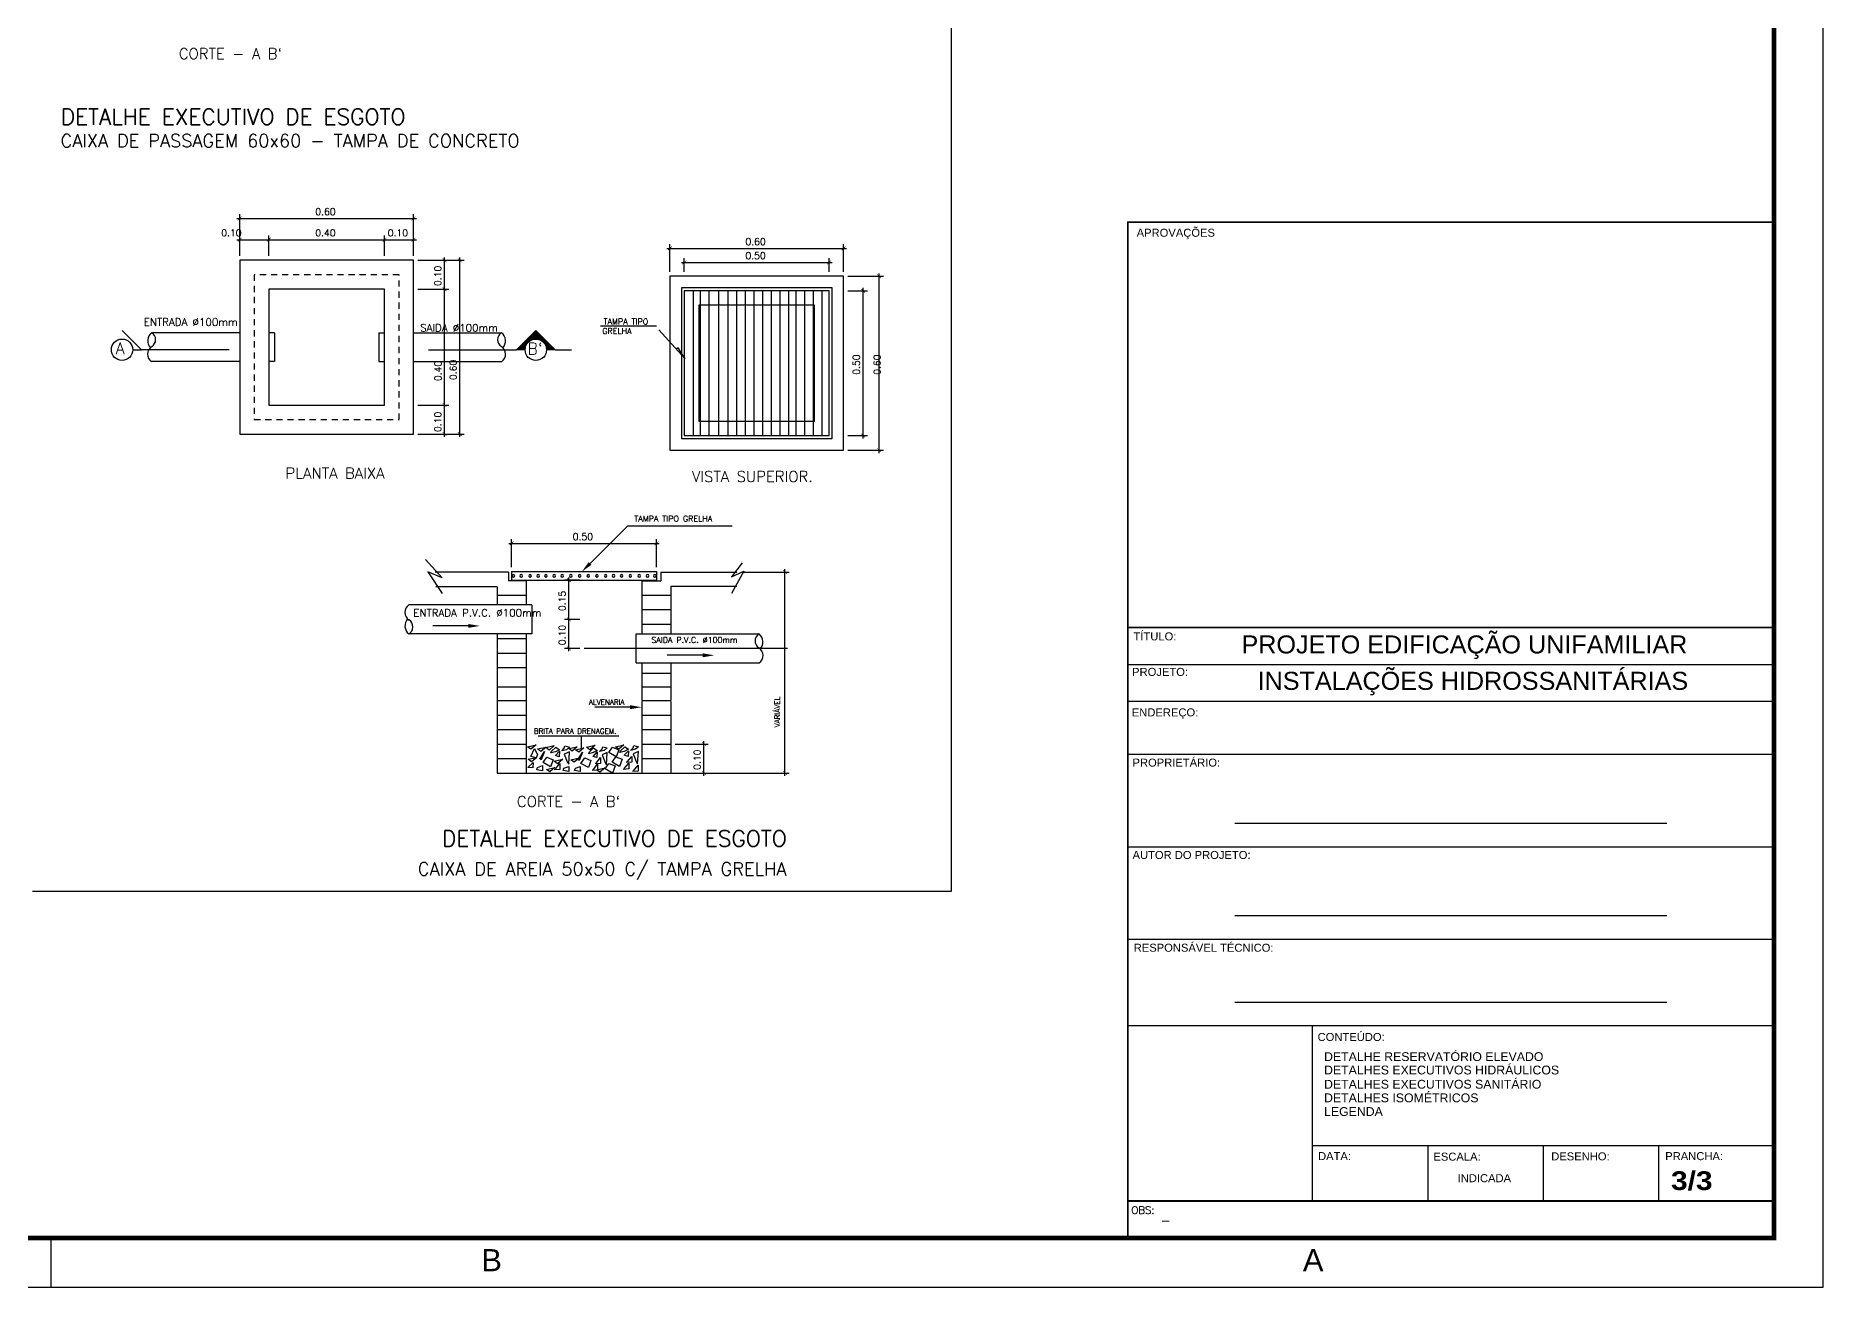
# Model space of a CAD drawing. Header units: millimetres. Extents: x 2993 to 6523, y 1057 to 2221.
# Drawn here: x 3041.11 to 3077.42, y 1057.16 to 1082.57 of the extents above; entities that cross this region are included whole.
import ezdxf
from ezdxf.enums import TextEntityAlignment as Align

# ---------------------------------------------------------------- set-up
doc = ezdxf.new("R2010")
doc.units = ezdxf.units.MM
doc.linetypes.add('CENTER2', pattern=[28.575, 19.05, -3.175, 3.175, -3.175])
doc.linetypes.add('HIDDEN', pattern=[0.375, 0.25, -0.125])
for name, color, linetype in [('A-LAYOUT', 7, 'Continuous'), ('A-PEN-R', 1, 'Continuous'), ('DETALLHES_CAIXAS', 6, 'Continuous'), ('E-TXT-Y', 2, 'Continuous'), ('MOLHO', 9, 'Continuous'), ("PRANCHA - PROJETU'S", 7, 'Continuous'), ('TEXTO', 3, 'Continuous'), ('TXT_1', 2, 'Continuous'), ('TXT_2', 6, 'Continuous')]:
    doc.layers.add(name, color=color, linetype=linetype)
doc.styles.add('ADITIVOCAD', font='ROMANS.shx')
doc.styles.add('ARIAL', font='arial.ttf', dxfattribs={"height": 2})
doc.styles.add('ARIALB', font='')
doc.styles.add('ROMANS', font='romans')
doc.styles.get('ARIALB').set_extended_font_data('Arial Black')

# ---------------------------------------------------------------- blocks, each defined once
blk = doc.blocks.new('ADFSGASDFG')
at = {"layer": "PRANCHA - PROJETU'S", "color": 1}
for p, q in [((360.678, 47.946), (360.678, 107.346)), ((276.578, 47.946), (360.678, 47.946))]:
    blk.add_line(p, q, dxfattribs=at)
at = {"layer": "PRANCHA - PROJETU'S", "color": 4, "const_width": 0.1}
blk.add_lwpolyline([(279.078, 106.346), (359.678, 106.346), (359.678, 48.946), (279.078, 48.946)], close=True, dxfattribs=at)
blk = doc.blocks.new('*X132')
at = {"color": 0}
for p, q in [((101.59, 65.457), (101.923, 65.79)), ((101.608, 65.457), (101.932, 65.781)), ((101.626, 65.457), (101.941, 65.772)), ((101.643, 65.457), (101.95, 65.763)), ((101.661, 65.457), (101.958, 65.755)), ((101.847, 65.626), (101.967, 65.746)), ((101.993, 65.627), (101.875, 65.745)), ((102.035, 65.602), (101.884, 65.754)), ((102.198, 65.457), (101.893, 65.762)), ((102.216, 65.457), (101.901, 65.771)), ((102.233, 65.457), (101.91, 65.78)), ((102.251, 65.457), (101.919, 65.789)), ((101.597, 65.457), (101.592, 65.462)), ((101.615, 65.457), (101.601, 65.471)), ((101.632, 65.457), (101.61, 65.48)), ((101.65, 65.457), (101.619, 65.488)), ((101.668, 65.457), (101.627, 65.497)), ((101.685, 65.457), (101.636, 65.506)), ((101.703, 65.457), (101.645, 65.515)), ((101.721, 65.457), (101.654, 65.524)), ((101.737, 65.458), (101.663, 65.533)), ((101.738, 65.475), (101.672, 65.541)), ((101.679, 65.457), (101.753, 65.531)), ((101.74, 65.49), (101.68, 65.55)), ((101.744, 65.505), (101.689, 65.559)), ((101.696, 65.457), (101.744, 65.504)), ((101.748, 65.518), (101.698, 65.568)), ((101.753, 65.531), (101.707, 65.577)), ((101.714, 65.457), (101.739, 65.482)), ((101.759, 65.543), (101.716, 65.586)), ((101.765, 65.554), (101.725, 65.594)), ((101.732, 65.457), (101.737, 65.463)), ((101.772, 65.565), (101.733, 65.603)), ((101.78, 65.575), (101.742, 65.612)), ((101.788, 65.584), (101.751, 65.621)), ((101.797, 65.593), (101.76, 65.63)), ((101.807, 65.601), (101.769, 65.639)), ((101.817, 65.609), (101.778, 65.648)), ((101.827, 65.615), (101.787, 65.656)), ((101.839, 65.622), (101.795, 65.665)), ((101.851, 65.627), (101.804, 65.674)), ((101.864, 65.632), (101.813, 65.683)), ((101.878, 65.636), (101.822, 65.692)), ((101.892, 65.639), (101.831, 65.701)), ((101.908, 65.641), (101.84, 65.709)), ((101.925, 65.641), (101.848, 65.718)), ((101.944, 65.64), (101.857, 65.727)), ((101.966, 65.636), (101.866, 65.736)), ((101.874, 65.635), (101.976, 65.737)), ((101.897, 65.64), (101.985, 65.728)), ((101.916, 65.641), (101.994, 65.719)), ((101.933, 65.641), (102.003, 65.71)), ((101.949, 65.639), (102.011, 65.702)), ((101.964, 65.636), (102.02, 65.693)), ((101.978, 65.633), (102.029, 65.684)), ((101.991, 65.628), (102.038, 65.675)), ((102.003, 65.622), (102.047, 65.666)), ((102.015, 65.616), (102.056, 65.657)), ((102.025, 65.609), (102.065, 65.649)), ((102.036, 65.602), (102.073, 65.64)), ((102.045, 65.594), (102.082, 65.631)), ((102.054, 65.585), (102.091, 65.622)), ((102.062, 65.576), (102.1, 65.613)), ((102.18, 65.457), (102.067, 65.571)), ((102.07, 65.566), (102.109, 65.604)), ((102.077, 65.555), (102.118, 65.595)), ((102.084, 65.544), (102.126, 65.587)), ((102.09, 65.532), (102.135, 65.578)), ((102.163, 65.457), (102.092, 65.528)), ((102.095, 65.52), (102.144, 65.569)), ((102.099, 65.506), (102.153, 65.56)), ((102.145, 65.457), (102.1, 65.502)), ((102.102, 65.492), (102.162, 65.551)), ((102.127, 65.457), (102.104, 65.48)), ((102.105, 65.477), (102.171, 65.542)), ((102.106, 65.46), (102.179, 65.534)), ((102.109, 65.457), (102.106, 65.461)), ((102.121, 65.457), (102.188, 65.525)), ((102.138, 65.457), (102.197, 65.516)), ((102.156, 65.457), (102.206, 65.507)), ((102.174, 65.457), (102.215, 65.498)), ((102.191, 65.457), (102.224, 65.489)), ((102.209, 65.457), (102.232, 65.481)), ((102.227, 65.457), (102.241, 65.472)), ((102.244, 65.457), (102.25, 65.463))]:
    blk.add_line(p, q, dxfattribs=at)

msp = doc.modelspace()

# ---------------------------------------------------------------- linework, layer by layer
at = {"layer": 'A-LAYOUT', "linetype": 'ByBlock'}
for p, q in [((3045.195, 1078.86), (3048.842, 1078.86)), ((3045.254, 1078.099), (3045.254, 1078.949)), ((3048.783, 1078.099), (3048.783, 1078.949)), ((3045.195, 1078.428), (3045.901, 1078.428)), ((3045.254, 1078.099), (3045.254, 1078.516)), ((3045.783, 1078.428), (3048.254, 1078.428)), ((3045.842, 1078.099), (3045.842, 1078.516)), ((3045.842, 1078.099), (3045.842, 1078.516)), ((3048.136, 1078.428), (3048.842, 1078.428)), ((3048.195, 1078.099), (3048.195, 1078.516)), ((3048.195, 1078.099), (3048.195, 1078.516)), ((3048.783, 1078.099), (3048.783, 1078.516)), ((3053.99, 1077.774), (3053.99, 1078.339)), ((3057.519, 1077.774), (3057.519, 1078.339)), ((3048.871, 1078.01), (3049.812, 1078.01)), ((3048.871, 1078.01), (3049.502, 1078.01)), ((3049.414, 1077.363), (3049.414, 1078.069)), ((3049.723, 1074.423), (3049.723, 1078.069)), ((3053.931, 1078.251), (3057.578, 1078.251)), ((3054.226, 1077.967), (3057.284, 1077.967)), ((3054.284, 1077.774), (3054.284, 1078.055)), ((3057.225, 1077.774), (3057.225, 1078.055)), ((3057.608, 1077.685), (3058.327, 1077.685)), ((3058.239, 1074.097), (3058.239, 1077.744)), ((3048.871, 1077.422), (3049.502, 1077.422)), ((3048.871, 1077.422), (3049.502, 1077.422)), ((3049.414, 1075.011), (3049.414, 1077.481)), ((3057.608, 1077.391), (3058.003, 1077.391)), ((3057.914, 1074.391), (3057.914, 1077.45)), ((3048.871, 1075.07), (3049.502, 1075.07)), ((3048.871, 1075.07), (3049.502, 1075.07)), ((3049.414, 1074.423), (3049.414, 1075.128)), ((3048.871, 1074.481), (3049.812, 1074.481)), ((3048.871, 1074.481), (3049.502, 1074.481)), ((3057.608, 1074.45), (3058.003, 1074.45)), ((3057.608, 1074.156), (3058.327, 1074.156)), ((3050.717, 1072.262), (3053.775, 1072.262)), ((3050.775, 1071.779), (3050.775, 1072.35)), ((3053.716, 1071.779), (3053.716, 1072.35)), ((3052.158, 1071.514), (3051.852, 1071.514)), ((3051.94, 1070.659), (3051.94, 1071.573)), ((3055.436, 1071.68), (3056.414, 1071.68)), ((3056.326, 1067.54), (3056.326, 1071.739)), ((3052.161, 1070.718), (3051.852, 1070.718)), ((3052.161, 1070.718), (3051.852, 1070.718)), ((3051.94, 1070.071), (3051.94, 1070.777)), ((3052.161, 1070.13), (3051.852, 1070.13)), ((3054.099, 1068.187), (3054.771, 1068.187)), ((3054.683, 1067.54), (3054.683, 1068.246)), ((3054.099, 1067.599), (3056.414, 1067.599)), ((3054.099, 1067.599), (3054.771, 1067.599))]:
    msp.add_line(p, q, dxfattribs=at)
at = {"layer": 'A-LAYOUT', "linetype": 'HIDDEN', "ltscale": 0.5}
for p, q in [((3048.489, 1077.716), (3045.548, 1077.716)), ((3045.548, 1077.716), (3045.548, 1074.775)), ((3048.489, 1074.775), (3048.489, 1077.716)), ((3045.548, 1074.775), (3048.489, 1074.775))]:
    msp.add_line(p, q, dxfattribs=at)
at = {"layer": 'A-LAYOUT'}
for p, q in [((3053.99, 1077.685), (3053.99, 1074.156)), ((3057.519, 1077.685), (3053.99, 1077.685)), ((3057.519, 1074.156), (3057.519, 1077.685)), ((3054.226, 1077.45), (3054.226, 1074.391)), ((3057.284, 1077.45), (3054.226, 1077.45)), ((3057.284, 1074.391), (3057.284, 1077.45)), ((3056.931, 1077.097), (3054.578, 1077.097)), ((3054.578, 1077.097), (3054.578, 1074.744)), ((3056.931, 1074.744), (3056.931, 1077.097)), ((3045.254, 1076.54), (3043.464, 1076.54)), ((3045.96, 1076.54), (3045.842, 1076.54)), ((3045.96, 1076.54), (3045.96, 1075.952)), ((3048.077, 1076.54), (3048.077, 1075.952)), ((3048.077, 1076.54), (3048.195, 1076.54)), ((3048.783, 1076.54), (3050.573, 1076.54)), ((3052.58, 1076.677), (3053.72, 1076.677)), ((3053.769, 1076.598), (3054.299, 1076.008)), ((3054.159, 1076.232), (3054.121, 1076.207)), ((3054.299, 1076.008), (3054.159, 1076.232)), ((3045.254, 1075.952), (3043.464, 1075.952)), ((3045.96, 1075.952), (3045.842, 1075.952)), ((3048.077, 1075.952), (3048.195, 1075.952)), ((3048.783, 1075.952), (3050.573, 1075.952)), ((3054.578, 1074.744), (3056.931, 1074.744)), ((3054.226, 1074.391), (3057.284, 1074.391)), ((3053.99, 1074.156), (3057.519, 1074.156)), ((3052.369, 1071.855), (3053.134, 1072.619)), ((3053.134, 1072.619), (3055.258, 1072.619)), ((3049.024, 1071.938), (3049.363, 1071.565)), ((3055.461, 1071.87), (3055.241, 1071.582)), ((3049.075, 1071.684), (3049.363, 1071.243)), ((3049.363, 1071.565), (3049.075, 1071.684)), ((3050.775, 1071.691), (3053.716, 1071.691)), ((3050.775, 1071.691), (3050.775, 1071.514)), ((3050.775, 1071.514), (3053.716, 1071.514)), ((3053.716, 1071.691), (3053.716, 1071.514)), ((3055.495, 1071.7), (3055.241, 1071.243)), ((3055.241, 1071.582), (3055.495, 1071.7)), ((3051.187, 1071.012), (3048.689, 1071.012)), ((3051.187, 1071.012), (3051.187, 1070.424)), ((3051.187, 1070.424), (3048.689, 1070.424)), ((3049.894, 1070.587), (3049.174, 1070.588)), ((3053.305, 1070.424), (3055.802, 1070.424)), ((3053.305, 1069.836), (3053.305, 1070.424)), ((3054.659, 1069.994), (3053.939, 1069.993)), ((3053.305, 1069.836), (3055.802, 1069.836)), ((3053.184, 1068.94), (3052.464, 1068.939)), ((3051.1, 1068.134), (3051.273, 1068.172)), ((3051.273, 1068.172), (3051.168, 1068.082)), ((3051.315, 1068.354), (3052.955, 1068.354)), ((3051.469, 1068.119), (3051.642, 1068.157)), ((3051.642, 1068.157), (3051.537, 1068.067)), ((3051.845, 1068.104), (3051.86, 1068.15)), ((3051.86, 1068.15), (3051.951, 1068.127)), ((3052.187, 1068.354), (3052.187, 1068.106)), ((3052.297, 1068.127), (3052.47, 1068.165)), ((3052.47, 1068.165), (3052.365, 1068.074)), ((3052.885, 1068.134), (3053.058, 1068.172)), ((3053.058, 1068.172), (3052.952, 1068.082)), ((3053.246, 1068.112), (3053.261, 1068.157)), ((3053.261, 1068.157), (3053.351, 1068.134)), ((3051.168, 1068.082), (3051.1, 1068.134)), ((3051.107, 1067.713), (3051.213, 1067.811)), ((3051.115, 1067.879), (3051.288, 1067.916)), ((3051.183, 1067.826), (3051.115, 1067.879)), ((3051.168, 1067.939), (3051.243, 1068.097)), ((3051.273, 1067.909), (3051.168, 1067.939)), ((3051.288, 1067.916), (3051.183, 1067.826)), ((3051.213, 1067.811), (3051.205, 1067.705)), ((3051.243, 1068.097), (3051.303, 1067.969)), ((3051.303, 1067.969), (3051.273, 1067.909)), ((3051.303, 1068.089), (3051.476, 1068.127)), ((3051.371, 1068.037), (3051.303, 1068.089)), ((3051.341, 1067.894), (3051.371, 1067.916)), ((3051.378, 1067.871), (3051.341, 1067.894)), ((3051.476, 1068.127), (3051.371, 1068.037)), ((3051.371, 1067.916), (3051.446, 1068.037)), ((3051.446, 1068.037), (3051.378, 1067.871)), ((3051.416, 1067.811), (3051.491, 1067.924)), ((3051.567, 1067.728), (3051.416, 1067.811)), ((3051.537, 1068.067), (3051.469, 1068.119)), ((3051.491, 1067.924), (3051.619, 1067.871)), ((3051.619, 1067.871), (3051.567, 1067.728)), ((3051.574, 1068.007), (3051.589, 1068.044)), ((3051.665, 1068.029), (3051.574, 1068.007)), ((3051.589, 1068.044), (3051.672, 1068.127)), ((3051.642, 1067.841), (3051.815, 1067.879)), ((3051.71, 1067.788), (3051.642, 1067.841)), ((3051.747, 1068.074), (3051.665, 1068.029)), ((3051.665, 1067.954), (3051.747, 1068.044)), ((3051.74, 1067.931), (3051.665, 1067.954)), ((3051.665, 1067.683), (3051.755, 1067.796)), ((3051.672, 1068.127), (3051.747, 1068.074)), ((3051.815, 1067.879), (3051.71, 1067.788)), ((3051.747, 1068.044), (3051.74, 1067.931)), ((3051.755, 1067.796), (3051.755, 1067.675)), ((3051.793, 1068.052), (3051.845, 1068.104)), ((3051.891, 1068.074), (3051.793, 1068.052)), ((3051.951, 1068.029), (3051.845, 1067.984)), ((3051.845, 1067.984), (3051.906, 1067.826)), ((3051.951, 1068.127), (3051.891, 1068.074)), ((3051.906, 1067.826), (3051.936, 1067.781)), ((3051.936, 1068.097), (3052.109, 1068.134)), ((3052.003, 1068.044), (3051.936, 1068.097)), ((3051.936, 1067.781), (3051.951, 1068.029)), ((3051.981, 1067.871), (3052.154, 1067.909)), ((3052.049, 1067.818), (3051.981, 1067.871)), ((3052.109, 1068.134), (3052.003, 1068.044)), ((3052.154, 1067.909), (3052.049, 1067.818)), ((3052.071, 1068.074), (3052.244, 1068.112)), ((3052.139, 1068.022), (3052.071, 1068.074)), ((3052.109, 1067.879), (3052.139, 1067.901)), ((3052.147, 1067.856), (3052.109, 1067.879)), ((3052.244, 1068.112), (3052.139, 1068.022)), ((3052.139, 1067.901), (3052.214, 1068.022)), ((3052.214, 1068.022), (3052.147, 1067.856)), ((3052.184, 1067.796), (3052.26, 1067.909)), ((3052.335, 1067.713), (3052.184, 1067.796)), ((3052.26, 1067.909), (3052.388, 1067.856)), ((3052.365, 1068.074), (3052.297, 1068.127)), ((3052.388, 1067.856), (3052.335, 1067.713)), ((3052.342, 1067.991), (3052.357, 1068.029)), ((3052.433, 1068.014), (3052.342, 1067.991)), ((3052.357, 1068.029), (3052.44, 1068.112)), ((3052.516, 1068.059), (3052.433, 1068.014)), ((3052.433, 1067.939), (3052.516, 1068.029)), ((3052.508, 1067.916), (3052.433, 1067.939)), ((3052.433, 1067.668), (3052.523, 1067.781)), ((3052.44, 1068.112), (3052.516, 1068.059)), ((3052.583, 1067.796), (3052.47, 1067.788)), ((3052.493, 1067.803), (3052.583, 1067.916)), ((3052.516, 1068.029), (3052.508, 1067.916)), ((3052.523, 1067.781), (3052.523, 1067.66)), ((3052.561, 1068.037), (3052.613, 1068.089)), ((3052.659, 1068.059), (3052.561, 1068.037)), ((3052.583, 1067.916), (3052.583, 1067.796)), ((3052.613, 1068.089), (3052.629, 1068.134)), ((3052.719, 1068.014), (3052.613, 1067.969)), ((3052.613, 1067.969), (3052.674, 1067.811)), ((3052.629, 1068.134), (3052.719, 1068.112)), ((3052.719, 1068.112), (3052.659, 1068.059)), ((3052.674, 1067.811), (3052.704, 1067.766)), ((3052.674, 1067.683), (3052.749, 1067.796)), ((3052.704, 1067.766), (3052.719, 1068.014)), ((3052.749, 1068.014), (3052.824, 1068.127)), ((3052.9, 1067.931), (3052.749, 1068.014)), ((3052.749, 1067.796), (3052.877, 1067.743)), ((3052.817, 1067.818), (3052.892, 1067.931)), ((3052.967, 1067.736), (3052.817, 1067.818)), ((3052.824, 1068.127), (3052.952, 1068.074)), ((3052.952, 1068.082), (3052.885, 1068.134)), ((3052.892, 1067.931), (3053.02, 1067.879)), ((3052.952, 1068.074), (3052.9, 1067.931)), ((3053.02, 1067.879), (3052.967, 1067.736)), ((3052.975, 1068.014), (3052.99, 1068.052)), ((3053.065, 1068.037), (3052.975, 1068.014)), ((3052.99, 1068.052), (3053.073, 1068.134)), ((3053.148, 1068.082), (3053.065, 1068.037)), ((3053.065, 1067.961), (3053.148, 1068.052)), ((3053.141, 1067.939), (3053.065, 1067.961)), ((3053.065, 1067.69), (3053.156, 1067.803)), ((3053.073, 1068.134), (3053.148, 1068.082)), ((3053.216, 1067.818), (3053.103, 1067.811)), ((3053.126, 1067.826), (3053.216, 1067.939)), ((3053.148, 1068.052), (3053.141, 1067.939)), ((3053.156, 1067.803), (3053.156, 1067.683)), ((3053.193, 1068.059), (3053.246, 1068.112)), ((3053.291, 1068.082), (3053.193, 1068.059)), ((3053.216, 1067.939), (3053.216, 1067.818)), ((3053.351, 1068.037), (3053.246, 1067.991)), ((3053.246, 1067.991), (3053.306, 1067.833)), ((3053.351, 1068.134), (3053.291, 1068.082)), ((3053.306, 1067.833), (3053.336, 1067.788)), ((3053.336, 1067.788), (3053.351, 1068.037)), ((3051.07, 1067.599), (3053.422, 1067.599)), ((3051.205, 1067.705), (3051.107, 1067.713)), ((3051.288, 1067.668), (3051.303, 1067.713)), ((3051.401, 1067.645), (3051.288, 1067.668)), ((3051.303, 1067.713), (3051.401, 1067.751)), ((3051.401, 1067.751), (3051.401, 1067.645)), ((3051.484, 1067.675), (3051.657, 1067.713)), ((3051.552, 1067.623), (3051.484, 1067.675)), ((3051.657, 1067.713), (3051.552, 1067.623)), ((3051.755, 1067.675), (3051.642, 1067.668)), ((3051.823, 1067.653), (3051.838, 1067.698)), ((3051.936, 1067.63), (3051.823, 1067.653)), ((3051.838, 1067.698), (3051.936, 1067.736)), ((3051.936, 1067.736), (3051.936, 1067.63)), ((3052.056, 1067.653), (3052.071, 1067.698)), ((3052.169, 1067.63), (3052.056, 1067.653)), ((3052.071, 1067.698), (3052.169, 1067.736)), ((3052.169, 1067.736), (3052.169, 1067.63)), ((3052.523, 1067.66), (3052.41, 1067.653)), ((3052.501, 1067.668), (3052.674, 1067.705)), ((3052.568, 1067.615), (3052.501, 1067.668)), ((3052.674, 1067.705), (3052.568, 1067.615)), ((3052.824, 1067.6), (3052.674, 1067.683)), ((3052.877, 1067.743), (3052.824, 1067.6)), ((3053.156, 1067.683), (3053.043, 1067.675)), ((3053.344, 1067.638), (3053.231, 1067.63)), ((3053.254, 1067.645), (3053.344, 1067.758)), ((3053.344, 1067.758), (3053.344, 1067.638))]:
    msp.add_line(p, q, dxfattribs=at)
at = {"layer": 'A-LAYOUT', "linetype": 'CENTER2'}
for p, q in [((3056.381, 1070.13), (3052.249, 1070.13)), ((3050.481, 1067.599), (3054.62, 1067.599))]:
    msp.add_line(p, q, dxfattribs=at)
at = {"layer": 'A-LAYOUT', "linetype": 'ByBlock', "const_width": 0.0115}
for points in [[(3045.292, 1078.899), (3045.216, 1078.822)], [(3048.745, 1078.822), (3048.821, 1078.899)], [(3045.292, 1078.466), (3045.216, 1078.389)], [(3045.804, 1078.389), (3045.88, 1078.466)], [(3045.88, 1078.466), (3045.804, 1078.389)], [(3048.233, 1078.466), (3048.157, 1078.389)], [(3048.157, 1078.389), (3048.233, 1078.466)], [(3048.745, 1078.389), (3048.821, 1078.466)], [(3049.452, 1077.972), (3049.376, 1078.049)], [(3049.762, 1077.972), (3049.685, 1078.049)], [(3054.029, 1078.289), (3053.952, 1078.213)], [(3054.323, 1078.005), (3054.246, 1077.929)], [(3057.187, 1077.929), (3057.264, 1078.005)], [(3057.481, 1078.213), (3057.558, 1078.289)], [(3058.277, 1077.647), (3058.201, 1077.724)], [(3049.376, 1077.461), (3049.452, 1077.384)], [(3049.452, 1077.384), (3049.376, 1077.461)], [(3057.953, 1077.353), (3057.876, 1077.429)], [(3049.452, 1075.031), (3049.376, 1075.108)], [(3049.376, 1075.108), (3049.452, 1075.031)], [(3049.376, 1074.52), (3049.452, 1074.443)], [(3049.685, 1074.52), (3049.762, 1074.443)], [(3057.876, 1074.489), (3057.953, 1074.412)], [(3058.201, 1074.194), (3058.277, 1074.118)], [(3050.814, 1072.3), (3050.737, 1072.224)], [(3053.678, 1072.224), (3053.755, 1072.3)], [(3051.979, 1071.476), (3051.902, 1071.553)], [(3056.364, 1071.642), (3056.288, 1071.719)], [(3051.902, 1070.757), (3051.979, 1070.68)], [(3051.979, 1070.68), (3051.902, 1070.757)], [(3051.902, 1070.168), (3051.979, 1070.092)], [(3054.721, 1068.149), (3054.645, 1068.226)], [(3054.645, 1067.637), (3054.721, 1067.561)], [(3056.288, 1067.637), (3056.364, 1067.561)]]:
    msp.add_lwpolyline(points, dxfattribs=at)
at = {"layer": 'A-LAYOUT'}
for centre, radius, start, end in [((3043.593, 1076.376), 0.209, 128.1461, 222.7189), ((3043.38, 1076.397), 0.166, 302.166, 59.5336), ((3050.657, 1076.397), 0.166, 120.4664, 237.834), ((3050.444, 1076.376), 0.209, 317.2811, 51.8539), ((3043.565, 1076.103), 0.182, 122.166, 236.2528), ((3050.472, 1076.103), 0.182, 303.7472, 57.834), ((3050.812, 1071.603), 0.0265, 0, 180), ((3050.812, 1071.603), 0.0265, 180, 0), ((3050.97, 1071.603), 0.0265, 0, 180), ((3050.97, 1071.603), 0.0265, 180, 0), ((3051.151, 1071.603), 0.0265, 0, 180), ((3051.151, 1071.603), 0.0265, 180, 0), ((3051.317, 1071.603), 0.0265, 0, 180), ((3051.317, 1071.603), 0.0265, 180, 0), ((3051.474, 1071.603), 0.0265, 0, 180), ((3051.474, 1071.603), 0.0265, 180, 0), ((3051.642, 1071.603), 0.0265, 0, 180), ((3051.642, 1071.603), 0.0265, 180, 0), ((3051.804, 1071.603), 0.0265, 0, 180), ((3051.804, 1071.603), 0.0265, 180, 0), ((3051.98, 1071.603), 0.0265, 0, 180), ((3051.98, 1071.603), 0.0265, 180, 0), ((3052.157, 1071.603), 0.0265, 0, 180), ((3052.157, 1071.603), 0.0265, 180, 0), ((3052.333, 1071.603), 0.0265, 0, 180), ((3052.333, 1071.603), 0.0265, 180, 0), ((3052.509, 1071.603), 0.0265, 0, 180), ((3052.509, 1071.603), 0.0265, 180, 0), ((3052.686, 1071.603), 0.0265, 0, 180), ((3052.686, 1071.603), 0.0265, 180, 0), ((3052.844, 1071.603), 0.0265, 0, 180), ((3052.844, 1071.603), 0.0265, 180, 0), ((3053.01, 1071.603), 0.0265, 0, 180), ((3053.01, 1071.603), 0.0265, 180, 0), ((3053.188, 1071.603), 0.0265, 0, 180), ((3053.188, 1071.603), 0.0265, 180, 0), ((3053.366, 1071.603), 0.0265, 0, 180), ((3053.366, 1071.603), 0.0265, 180, 0), ((3053.537, 1071.603), 0.0265, 0, 180), ((3053.537, 1071.603), 0.0265, 180, 0), ((3053.684, 1071.603), 0.0265, 0, 180), ((3053.684, 1071.603), 0.0265, 180, 0), ((3048.79, 1070.861), 0.182, 123.7472, 237.834), ((3048.818, 1070.588), 0.209, 137.2811, 231.8539), ((3048.605, 1070.567), 0.166, 300.4664, 57.834), ((3055.886, 1070.281), 0.166, 120.4664, 237.834), ((3055.673, 1070.26), 0.209, 317.2811, 51.8539), ((3055.701, 1069.987), 0.182, 303.7472, 57.834)]:
    msp.add_arc(centre, radius, start, end, dxfattribs=at)
for points in [[(3052.397, 1071.827), (3052.341, 1071.882), (3052.203, 1071.688)], [(3049.894, 1070.626), (3049.894, 1070.548), (3050.13, 1070.587)], [(3054.659, 1070.03), (3054.659, 1069.951), (3054.894, 1069.99)], [(3053.184, 1068.976), (3053.184, 1068.897), (3053.419, 1068.936)]]:
    msp.add_solid(points, dxfattribs=at)
at = {"layer": 'A-PEN-R'}
for p, q in [((3059.711, 1065.201), (3059.711, 1115.56)), ((3063.292, 1069.806), (3076.417, 1069.806)), ((3063.292, 1069.056), (3076.417, 1069.056)), ((3063.292, 1067.98), (3076.417, 1067.98)), ((3065.467, 1066.581), (3074.242, 1066.581)), ((3063.292, 1066.105), (3076.417, 1066.105)), ((3041.048, 1065.201), (3059.711, 1065.201)), ((3065.467, 1064.706), (3074.242, 1064.706)), ((3063.292, 1064.23), (3076.417, 1064.23)), ((3065.467, 1062.949), (3074.242, 1062.949)), ((3063.292, 1062.473), (3076.417, 1062.473)), ((3067.042, 1058.91), (3067.042, 1062.473)), ((3067.042, 1060.035), (3076.417, 1060.035)), ((3069.386, 1060.035), (3069.386, 1058.91)), ((3071.73, 1060.035), (3071.73, 1058.91)), ((3074.074, 1060.035), (3074.074, 1058.91))]:
    msp.add_line(p, q, dxfattribs=at)
at = {"layer": 'A-PEN-R', "const_width": 0.0375}
msp.add_lwpolyline([(3063.292, 1058.16), (3076.417, 1058.16), (3076.417, 1078.785), (3063.292, 1078.785)], close=True, dxfattribs=at)
for points in [[(3063.292, 1070.556), (3076.417, 1070.556)], [(3063.292, 1058.91), (3076.417, 1058.91)]]:
    msp.add_lwpolyline(points, dxfattribs=at)
at = {"layer": 'DETALLHES_CAIXAS'}
for p, q in [((3045.254, 1078.01), (3045.254, 1074.481)), ((3048.783, 1078.01), (3045.254, 1078.01)), ((3048.783, 1074.481), (3048.783, 1078.01)), ((3048.195, 1077.422), (3045.842, 1077.422)), ((3045.842, 1077.422), (3045.842, 1075.07)), ((3048.195, 1075.07), (3048.195, 1077.422)), ((3054.284, 1077.391), (3054.284, 1074.45)), ((3057.225, 1077.391), (3054.284, 1077.391)), ((3054.461, 1077.391), (3054.461, 1074.45)), ((3054.608, 1077.391), (3054.608, 1074.45)), ((3054.785, 1077.391), (3054.785, 1074.45)), ((3054.981, 1077.391), (3054.981, 1074.45)), ((3055.167, 1077.391), (3055.167, 1074.45)), ((3055.343, 1077.391), (3055.343, 1074.45)), ((3055.52, 1077.391), (3055.52, 1074.45)), ((3055.696, 1077.391), (3055.696, 1074.45)), ((3055.872, 1077.391), (3055.872, 1074.45)), ((3056.049, 1077.391), (3056.049, 1074.45)), ((3056.225, 1077.391), (3056.225, 1074.45)), ((3056.402, 1077.391), (3056.402, 1074.45)), ((3056.549, 1077.391), (3056.549, 1074.45)), ((3056.726, 1077.391), (3056.726, 1074.45)), ((3056.902, 1077.391), (3056.902, 1074.45)), ((3057.079, 1077.391), (3057.079, 1074.45)), ((3057.225, 1074.45), (3057.225, 1077.391)), ((3045.842, 1075.07), (3048.195, 1075.07)), ((3045.254, 1074.481), (3048.783, 1074.481)), ((3054.284, 1074.45), (3057.225, 1074.45)), ((3050.712, 1071.68), (3049.225, 1071.68)), ((3050.712, 1071.68), (3050.712, 1071.505)), ((3051.07, 1071.505), (3050.712, 1071.505)), ((3051.07, 1071.505), (3051.07, 1071.012)), ((3053.422, 1071.505), (3053.422, 1070.424)), ((3053.422, 1071.505), (3053.805, 1071.505)), ((3053.805, 1071.68), (3055.348, 1071.68)), ((3053.805, 1071.68), (3053.805, 1071.505)), ((3050.481, 1071.377), (3049.238, 1071.377)), ((3050.481, 1071.377), (3050.481, 1071.012)), ((3050.481, 1071.211), (3051.07, 1071.211)), ((3053.422, 1071.211), (3054.01, 1071.211)), ((3054.01, 1071.391), (3054.01, 1070.424)), ((3054.01, 1071.391), (3055.348, 1071.391)), ((3053.422, 1070.917), (3054.01, 1070.917)), ((3050.481, 1070.424), (3050.481, 1069.07)), ((3050.481, 1070.328), (3051.07, 1070.328)), ((3051.07, 1070.424), (3051.07, 1069.07)), ((3053.422, 1070.622), (3054.01, 1070.622)), ((3050.481, 1070.034), (3051.07, 1070.034)), ((3050.481, 1069.74), (3051.07, 1069.74)), ((3053.422, 1069.836), (3053.422, 1069.07)), ((3053.422, 1069.627), (3054.01, 1069.627)), ((3054.01, 1069.836), (3054.01, 1069.07)), ((3050.481, 1069.349), (3051.07, 1069.349)), ((3053.422, 1069.349), (3054.01, 1069.349)), ((3050.481, 1069.07), (3050.481, 1067.599)), ((3050.481, 1069.07), (3051.07, 1069.07)), ((3051.07, 1069.07), (3051.07, 1067.599)), ((3053.422, 1069.07), (3054.01, 1069.07)), ((3053.422, 1069.054), (3053.422, 1067.599)), ((3054.01, 1069.054), (3054.01, 1067.599)), ((3050.481, 1068.776), (3051.07, 1068.776)), ((3053.422, 1068.776), (3054.01, 1068.776)), ((3050.481, 1068.482), (3051.07, 1068.482)), ((3050.481, 1068.187), (3051.07, 1068.187)), ((3053.422, 1068.482), (3054.01, 1068.482)), ((3053.422, 1068.187), (3054.01, 1068.187)), ((3050.481, 1067.893), (3051.07, 1067.893)), ((3053.422, 1067.893), (3054.01, 1067.893)), ((3050.481, 1067.599), (3051.07, 1067.599)), ((3053.422, 1067.599), (3054.01, 1067.599))]:
    msp.add_line(p, q, dxfattribs=at)
at = {"layer": "PRANCHA - PROJETU'S", "color": 1}
msp.add_line((3041.417, 1058.16), (3041.417, 1057.16), dxfattribs=at)
at = {"layer": 'TXT_1'}
for p, q in [((3042.864, 1076.586), (3043.257, 1076.193)), ((3051.268, 1076.586), (3050.874, 1076.193)), ((3051.661, 1076.193), (3051.268, 1076.586)), ((3043.081, 1076.193), (3043.257, 1076.193)), ((3051.051, 1076.193), (3050.874, 1076.193)), ((3051.661, 1076.193), (3051.484, 1076.193))]:
    msp.add_line(p, q, dxfattribs=at)
for centre in [(3042.864, 1076.193), (3051.268, 1076.193)]:
    msp.add_circle(centre, 0.217, dxfattribs=at)
at = {"layer": 'TXT_2', "linetype": 'CENTER2'}
for p, q in [((3045.041, 1076.193), (3043.257, 1076.193)), ((3049.09, 1076.193), (3050.874, 1076.193)), ((3051.661, 1076.193), (3051.995, 1076.193))]:
    msp.add_line(p, q, dxfattribs=at)

# ---------------------------------------------------------------- block references
at = {"layer": "PRANCHA - PROJETU'S", "color": 1}
msp.add_blockref('ADFSGASDFG', (2716.739, 1009.214), dxfattribs=at)
at = {"layer": 'TXT_1', "xscale": -1.176362552986596, "yscale": 1.176362552987934, "zscale": 1.176362552987666}
msp.add_blockref('*X132', (3171.164, 999.192), dxfattribs=at)

# ---------------------------------------------------------------- texts
at = {"color": 3, "style": 'ADITIVOCAD'}
for s, height, p in [('OBS:', 0.15, (3063.364, 1058.652)), ('-', 0.188, (3063.956, 1058.424))]:
    msp.add_text(s, height=height, dxfattribs=at).set_placement(p)
at = {"layer": 'A-LAYOUT', "style": 'ROMANS'}
for s, p in [('0.60', (3046.789, 1078.929)), ('0.10', (3044.878, 1078.497)), ('0.40', (3046.789, 1078.497)), ('0.10', (3048.26, 1078.497)), ('0.60', (3055.525, 1078.32)), ('0.50', (3055.525, 1078.036)), ('0.50', (3052.017, 1072.331))]:
    msp.add_text(s, height=0.1376, dxfattribs=at).set_placement(p)
for s, height, p in [('0.10', 0.1376, (3049.345, 1077.487)), ('0.40', 0.1376, (3049.349, 1075.556)), ('0.60', 0.1376, (3049.659, 1075.578)), ('0.50', 0.1376, (3057.846, 1075.685)), ('0.60', 0.1376, (3058.268, 1075.685)), ('0.10', 0.1376, (3049.345, 1074.523)), ('0.15', 0.1376, (3051.872, 1070.887)), ('0.10', 0.1376, (3051.872, 1070.195)), ('VARIÁVEL', 0.1059, (3056.223, 1068.528)), ('0.10', 0.1376, (3054.614, 1067.664))]:
    msp.add_text(s, height=height, rotation=90, dxfattribs=at).set_placement(p)
for s, height, p in [('ENTRADA %%C100mm', 0.15293, (3043.305, 1076.756)), ('SAIDA %%C100mm', 0.15293, (3048.919, 1076.638)), ('GRELHA', 0.1176, (3052.618, 1076.573)), ('TAMPA TIPO', 0.1176, (3052.644, 1076.766)), ('TAMPA TIPO GRELHA ', 0.11764, (3053.268, 1072.764)), ('ENTRADA P.V.C. %%C100mm', 0.15293, (3048.78, 1070.852)), ('SAIDA P.V.C. %%C100mm', 0.11764, (3053.613, 1070.302)), ('ALVENARIA', 0.1059, (3052.346, 1069.04)), ('BRITA PARA DRENAGEM.', 0.10587, (3051.23, 1068.452))]:
    msp.add_text(s, height=height, dxfattribs=at).set_placement(p, align=Align.MIDDLE_LEFT)
at = {"layer": 'E-TXT-Y', "style": 'ARIAL'}
for s, p in [('PROJETO EDIFICAÇÃO UNIFAMILIAR', (3065.601, 1070.028)), ('INSTALAÇÕES HIDROSSANITÁRIAS', (3065.929, 1069.289))]:
    msp.add_text(s, height=0.36579, dxfattribs=at).set_placement(p)
at = {"layer": 'MOLHO', "color": 3, "style": 'ARIALB'}
msp.add_text('3/3', height=0.3797, dxfattribs=at).set_placement((3074.325, 1059.135))
at = {"layer": "PRANCHA - PROJETU'S", "color": 50, "linetype": 'Continuous', "style": 'ARIAL'}
for s, p in [('B', (3050.37, 1057.71)), ('A', (3067.057, 1057.71))]:
    msp.add_text(s, height=0.45, dxfattribs=at).set_placement(p, align=Align.MIDDLE)
at = {"layer": 'TEXTO', "color": 3, "style": 'ARIAL'}
for s, height, p in [('APROVAÇÕES ', 0.16257, (3063.472, 1078.488)), ('TÍTULO: ', 0.1626, (3063.408, 1070.293)), ('PROJETO: ', 0.1626, (3063.379, 1069.572)), ('ENDEREÇO:', 0.1626, (3063.373, 1068.75)), ('PROPRIETÁRIO:', 0.16257, (3063.388, 1067.73)), ('AUTOR DO PROJETO: ', 0.16257, (3063.388, 1065.855)), ('RESPONSÁVEL TÉCNICO: ', 0.16257, (3063.412, 1063.972)), ('CONTEÚDO:', 0.1626, (3067.147, 1062.16)), ('DETALHE RESERVATÓRIO ELEVADO', 0.17883, (3067.278, 1061.753)), ('DETALHES EXECUTIVOS HIDRÁULICOS', 0.17883, (3067.278, 1061.481)), ('DETALHES EXECUTIVOS SANITÁRIO', 0.17883, (3067.278, 1061.192)), ('DETALHES ISOMÉTRICOS', 0.17883, (3067.278, 1060.916)), ('LEGENDA', 0.1788, (3067.278, 1060.638)), ('DATA: ', 0.1626, (3067.156, 1059.741)), ('ESCALA: ', 0.1626, (3069.499, 1059.73)), ('DESENHO:', 0.1626, (3071.892, 1059.736)), ('PRANCHA:', 0.1626, (3074.208, 1059.741)), ('INDICADA', 0.1626, (3069.991, 1059.293))]:
    msp.add_text(s, height=height, dxfattribs=at).set_placement(p)
at = {"layer": 'TXT_1', "style": 'ADITIVOCAD'}
for s, height, p in [('CORTE - A B`', 0.22057, (3045.066, 1082.206)), ('A', 0.235, (3042.823, 1076.222)), ('B`', 0.2353, (3051.253, 1076.216)), ('PLANTA BAIXA', 0.22057, (3047.189, 1073.687)), ('VISTA SUPERIOR.', 0.22057, (3055.668, 1073.619)), ('CORTE - A B`', 0.22057, (3051.933, 1067.021))]:
    msp.add_text(s, height=height, dxfattribs=at).set_placement(p, align=Align.MIDDLE)
at = {"layer": 'TXT_2', "style": 'ADITIVOCAD'}
for s, height, p in [('DETALHE EXECUTIVO DE ESGOTO', 0.3235, (3041.619, 1080.763)), ('CAIXA DE PASSAGEM 60x60 - TAMPA DE CONCRETO', 0.26468, (3041.615, 1080.305)), ('DETALHE EXECUTIVO DE ESGOTO', 0.3235, (3049.363, 1066.109)), ('CAIXA DE AREIA 50x50 C/ TAMPA GRELHA', 0.26468, (3048.871, 1065.52))]:
    msp.add_text(s, height=height, dxfattribs=at).set_placement(p)

doc.saveas('drawing.dxf')
